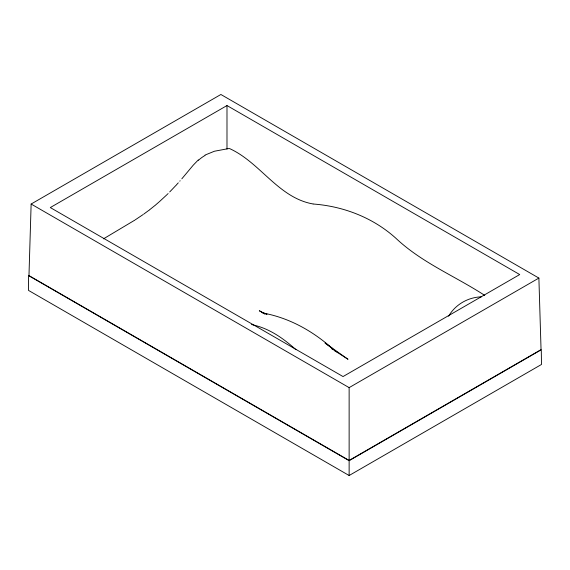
<?xml version="1.0" encoding="UTF-8"?>
<svg xmlns="http://www.w3.org/2000/svg" width="570" height="570" viewBox="0 0 570 570"><rect width="100%" height="100%" fill="white"/><g stroke="black" fill="none" stroke-linecap="round" stroke-linejoin="round"><path stroke-width="0.85" d="M31.136 204.032L28.97 275.588L349.132 460.432L541.051 349.631L538.885 278.075L220.889 94.485L31.136 204.032L349.132 387.628L538.885 278.075M448.583 316.229C455.394 304.551 467.877 297.319 481.322 296.828M181.823 178.823L193.244 165.165L198.31 159.921M180.141 180.754L179.799 181.146M178.282 182.842L176.401 184.908M176.045 185.3L170.815 190.8M170.437 191.178L169.689 191.94M168.107 193.522L167.708 193.921M167.274 194.341L166.618 194.983M166.184 195.403L159.564 201.531M159.108 201.937L155.603 204.951M155.19 205.3L149.39 209.945M149.034 210.216L143.797 214.078M143.12 214.555L135.097 219.942M134.613 220.255L103.469 238.851M226.988 105.55L50.302 207.558L343.04 376.563L519.719 274.555L226.988 105.55L226.988 149.055M349.132 460.688L541.279 349.759L541.5 364.458L349.132 475.515L28.5 290.401L28.5 275.574L349.132 460.688L349.132 475.515M205.043 155.061L214.427 151.235L227.672 148.756M229.354 148.478C260.212 162.35 278.189 197.712 312.966 203.953M228.734 148.585L228.093 148.685M313.251 204.01C343.61 206.297 373.029 217.676 395.794 238.174C421.779 262.777 455.195 276.137 484.757 295.417M251.47 324.551L251.883 324.658M252.638 324.85C269.296 328.384 283.461 338.459 295.908 349.652M264.729 313.771L259.322 310.743L264.957 313.878M334.469 350.536L348.006 359.278L325.05 343.033L332.923 348.968C313.187 331.341 289.795 318.053 263.589 313.144L267.009 314.205L261.43 312.168L264.9 313.928M331.989 348.819L336.877 351.968M331.947 348.797L333.258 349.645M334.562 350.486L335.873 351.334M349.132 387.628L349.132 460.432M198.41 160.284A34.086 19.636 -59.6 0 1 205.036 155.46"/></g></svg>
